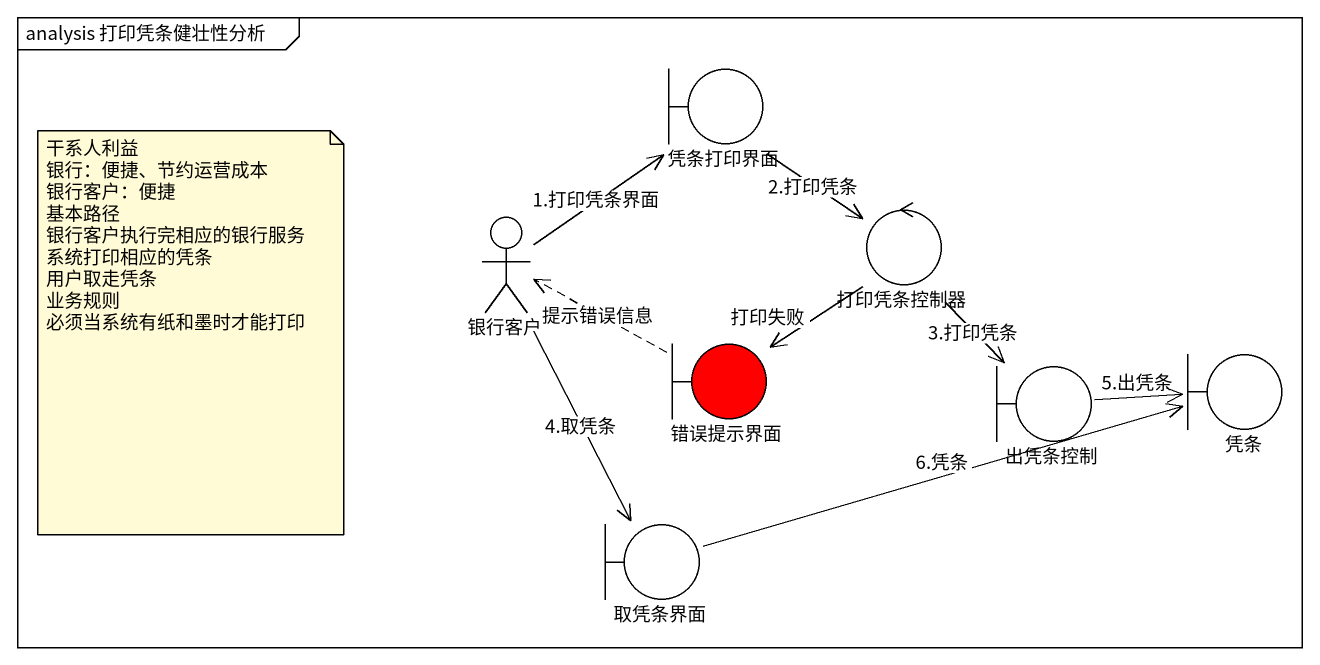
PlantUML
@startuml
mainframe analysis 打印凭条健壮性分析
boundary 凭条打印界面
actor 银行客户
control 打印凭条控制器
boundary 错误提示界面 #FF0000
boundary 出凭条控制
boundary 凭条
boundary 取凭条界面
凭条打印界面 --> 打印凭条控制器 : 2.打印凭条
银行客户 -up-> 凭条打印界面 : 1.打印凭条界面
银行客户 --> 取凭条界面 : 4.取凭条
打印凭条控制器 --> 错误提示界面 : 打印失败
打印凭条控制器 --> 出凭条控制 : 3.打印凭条
错误提示界面 .left.> 银行客户 : 提示错误信息
出凭条控制 -right-> 凭条 : 5.出凭条
取凭条界面 -right-> 凭条 : 6.凭条
note as N1
  干系人利益
  银行：便捷、节约运营成本
  银行客户：便捷
  基本路径
  银行客户执行完相应的银行服务
  系统打印相应的凭条
  用户取走凭条
  业务规则
  必须当系统有纸和墨时才能打印
end note
@enduml
